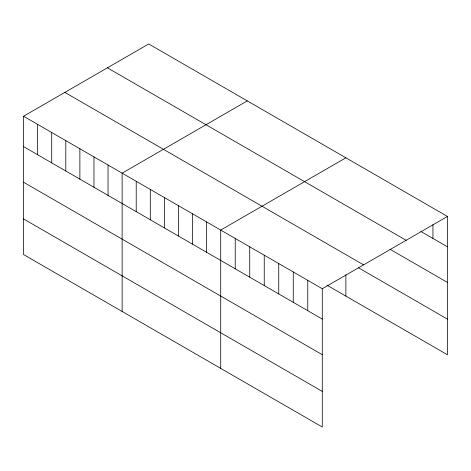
<?xml version="1.0" encoding="UTF-8"?>
<svg xmlns="http://www.w3.org/2000/svg" width="471" height="471" viewBox="0 0 471 471"><rect width="100%" height="100%" fill="white"/><g stroke="black" fill="none" stroke-linecap="round" stroke-linejoin="round"><path stroke-width="0.71" d="M23.55 116.243L322.282 288.717L322.282 427.02L23.55 254.552L23.55 116.243L148.718 43.98L447.45 216.448L447.45 354.757L326.898 285.155M247.299 100.894L122.13 173.157L122.13 311.466M345.879 157.809L220.711 230.078L220.711 368.381M322.282 288.717L447.45 216.448M420.956 231.508L447.45 246.81M107.412 67.824L406.143 240.298M390.041 249.289L447.45 282.429M64.857 92.398L363.588 264.867M358.496 267.775L447.45 319.132M23.55 146.605L322.282 319.073M23.55 182.224L322.282 354.698M23.55 218.927L322.282 391.401M432.937 224.696L432.937 238.432M345.879 274.74L345.879 296.118M307.769 280.339L307.769 310.695M293.262 271.961L293.262 302.317M278.75 263.583L278.75 293.945M264.243 255.205L264.243 285.567M249.73 246.828L249.73 277.189M235.223 238.45L235.223 268.811M206.628 221.947L206.628 252.303M192.545 213.81L192.545 244.172M178.462 205.68L178.462 236.042M164.379 197.549L164.379 227.911M150.296 189.419L150.296 219.78M136.213 181.288L136.213 211.65M108.047 165.027L108.047 195.388M93.965 156.896L93.965 187.258M79.882 148.765L79.882 179.127M65.799 140.635L65.799 170.997M51.716 132.504L51.716 162.866M37.633 124.373L37.633 154.735"/></g></svg>
